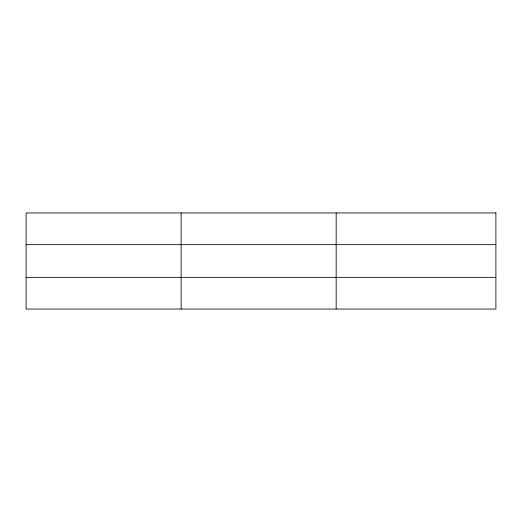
<?xml version="1.0" encoding="UTF-8"?>
<svg xmlns="http://www.w3.org/2000/svg" width="522" height="522" viewBox="0 0 522 522"><rect width="100%" height="100%" fill="white"/><g stroke="black" fill="none" stroke-linecap="round" stroke-linejoin="round"><path stroke-width="0.78" d="M181.134 309.05L181.134 212.95M336.168 309.05L336.168 212.95M26.1 244.661L495.9 244.661M26.1 277.339L495.9 277.339M495.9 212.95L495.9 309.05L26.1 309.05L26.1 212.95L495.9 212.95"/></g></svg>
